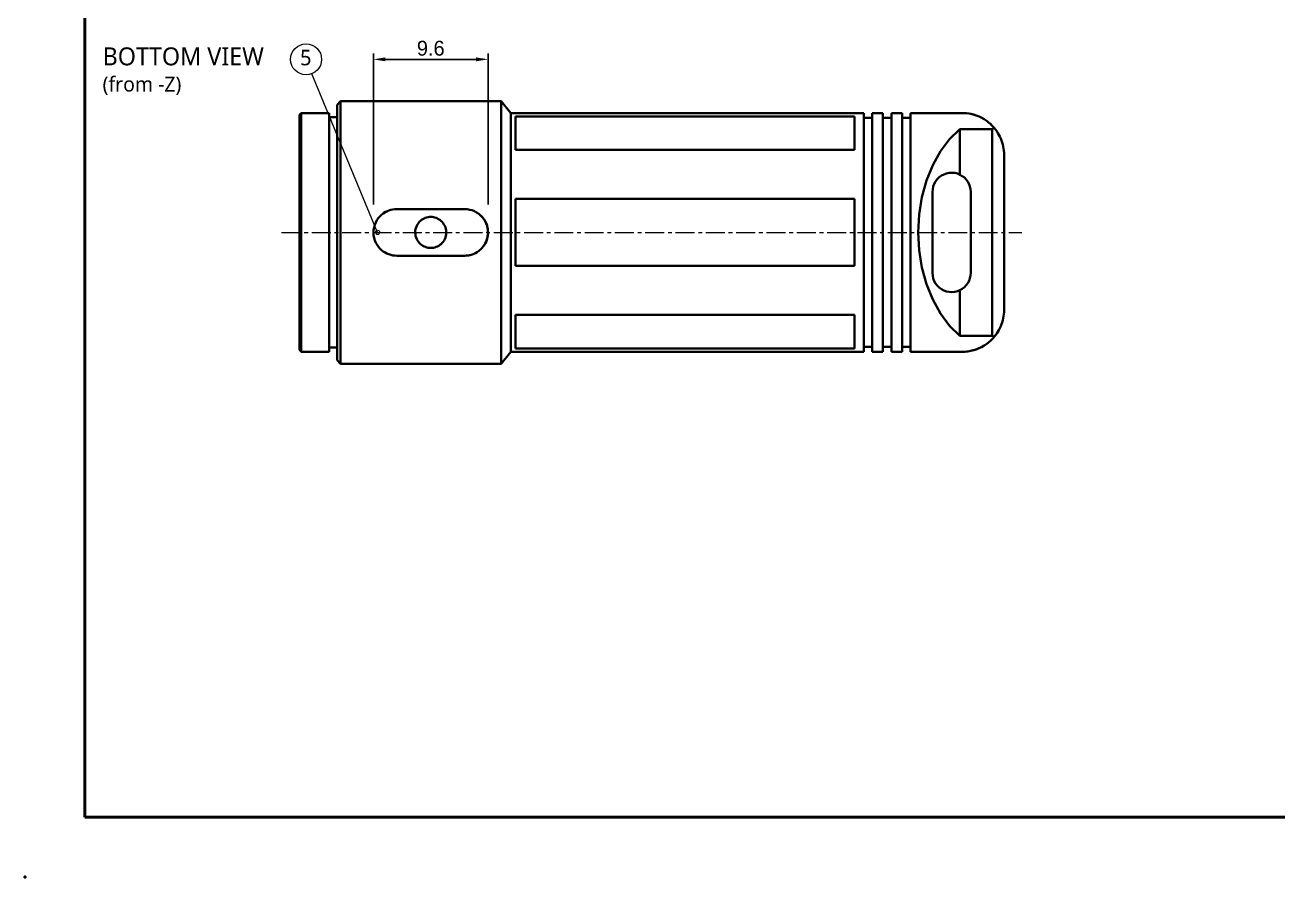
# Model space of a CAD drawing. Header units: millimetres. Extents: x 0 to 420, y 0 to 297.
# Drawn here: x 0 to 210, y 0 to 142.7 of the extents above; entities that cross this region are included whole.
import ezdxf

# ---------------------------------------------------------------- set-up
doc = ezdxf.new("R2010")
doc.units = ezdxf.units.MM
doc.linetypes.add('CENTER', pattern=[5.08, 3.175, -0.635, 0.635, -0.635])
for name, color, linetype, lineweight in [('BORDER', 7, 'Continuous', 50), ('CENTER', 1, 'CENTER', 13), ('DIM', 5, 'Continuous', 13), ('TEXT', 7, 'Continuous', 18), ('VISIBLE', 7, 'Continuous', 35)]:
    doc.layers.add(name, color=color, linetype=linetype, lineweight=lineweight)
doc.styles.add('OpenSans', font='OpenSans-Regular.ttf')
doc.dimstyles.new('FK', dxfattribs={"dimtxt": 2.5, "dimasz": 2, "dimexe": 1, "dimexo": 0.8, "dimgap": 0.6, "dimtad": 1, "dimdec": 3, "dimlfac": 0.5, "dimdsep": 46, "dimcen": 2.5, "dimclrd": 5, "dimclre": 5, "dimclrt": 7, "dimazin": 3, "dimtfac": 1, "dimtmove": 0, "dimatfit": 3})

msp = doc.modelspace()

# ---------------------------------------------------------------- linework, layer by layer
at = {"layer": 'BORDER'}
msp.add_lwpolyline([(10, 10), (410, 10), (410, 287), (10, 287)], close=True, dxfattribs=at)
msp.add_point((0, 0), dxfattribs=at)
at = {"layer": 'CENTER'}
msp.add_line((43, 108), (167.1, 108), dxfattribs=at)
at = {"layer": 'DIM'}
msp.add_line((59.1, 108), (48.0941, 134.5976), dxfattribs=at)
for centre, radius in [((47.1, 137), 2.6), ((59.1, 108), 0.35)]:
    msp.add_circle(centre, radius, dxfattribs=at)
at = {"layer": 'VISIBLE'}
for points in [[(52.3, 129.4), (52.9, 130)], [(52.3, 129.4), (52.3, 128.8635), (52.3, 127.2807), (52.3, 124.7312), (52.3, 121.3427), (52.3, 117.2851), (52.3, 112.7619), (52.3, 108), (52.3, 103.2381), (52.3, 98.7149), (52.3, 94.6573), (52.3, 91.2688), (52.3, 88.7193), (52.3, 87.1365), (52.3, 86.6)], [(52.9, 130), (52.9, 129.4484), (52.9, 127.8213), (52.9, 125.2003), (52.9, 121.7168), (52.9, 117.5454), (52.9, 112.8955), (52.9, 108), (52.9, 103.1045), (52.9, 98.4546), (52.9, 94.2832), (52.9, 90.7997), (52.9, 88.1787), (52.9, 86.5516), (52.9, 86)], [(52.9, 130), (79.8, 130)], [(79.8, 130), (79.8, 129.4484), (79.8, 127.8213), (79.8, 125.2003), (79.8, 121.7168), (79.8, 117.5454), (79.8, 112.8955), (79.8, 108), (79.8, 103.1045), (79.8, 98.4546), (79.8, 94.2832), (79.8, 90.7997), (79.8, 88.1787), (79.8, 86.5516), (79.8, 86)], [(81.4, 128), (79.8, 130)], [(46, 127.7), (46.3, 128)], [(46, 127.7), (46, 127.2061), (46, 125.7491), (46, 123.4021), (46, 120.2827), (46, 116.5475), (46, 112.3837), (46, 108), (46, 103.6163), (46, 99.4525), (46, 95.7172), (46, 92.5979), (46, 90.2509), (46, 88.7939), (46, 88.3)], [(46.3, 128), (46.3, 127.4986), (46.3, 126.0194), (46.3, 123.6366), (46.3, 120.4698), (46.3, 116.6777), (46.3, 112.4504), (46.3, 108), (46.3, 103.5496), (46.3, 99.3223), (46.3, 95.5302), (46.3, 92.3634), (46.3, 89.9806), (46.3, 88.5014), (46.3, 88)], [(46.3, 128), (51, 128)], [(51, 128), (51, 127.4986), (51, 126.0194), (51, 123.6366), (51, 120.4698), (51, 116.6777), (51, 112.4504), (51, 108), (51, 103.5496), (51, 99.3223), (51, 95.5302), (51, 92.3634), (51, 89.9806), (51, 88.5014), (51, 88)], [(51, 127.2866), (52.3, 127.2866)], [(81.4, 128), (81.4, 127.4986), (81.4, 126.0194), (81.4, 123.6366), (81.4, 120.4698), (81.4, 116.6777), (81.4, 112.4504), (81.4, 108), (81.4, 103.5496), (81.4, 99.3223), (81.4, 95.5302), (81.4, 92.3634), (81.4, 89.9806), (81.4, 88.5014), (81.4, 88)], [(81.4, 128), (140.6, 128)], [(82.2, 127.4277), (82.2, 127.2192), (82.2, 126.9791), (82.2, 126.7078), (82.2, 126.4058), (82.2, 126.0736), (82.2, 125.7116), (82.2, 125.3205), (82.2, 124.901), (82.2, 124.4536), (82.2, 123.9793), (82.2, 123.4787), (82.2, 122.9526), (82.2, 122.402), (82.2, 121.8277)], [(82.2, 127.4277), (139, 127.4277)], [(139, 127.4277), (139, 127.2192), (139, 126.9791), (139, 126.7078), (139, 126.4058), (139, 126.0736), (139, 125.7116), (139, 125.3205), (139, 124.901), (139, 124.4536), (139, 123.9793), (139, 123.4787), (139, 122.9526), (139, 122.402), (139, 121.8277)], [(140.6, 128), (140.6, 127.4986), (140.6, 126.0194), (140.6, 123.6366), (140.6, 120.4698), (140.6, 116.6777), (140.6, 112.4504), (140.6, 108), (140.6, 103.5496), (140.6, 99.3223), (140.6, 95.5302), (140.6, 92.3634), (140.6, 89.9806), (140.6, 88.5014), (140.6, 88)], [(140.6, 127.2), (142, 127.2)], [(142, 128), (142, 127.4986), (142, 126.0194), (142, 123.6366), (142, 120.4698), (142, 116.6777), (142, 112.4504), (142, 108), (142, 103.5496), (142, 99.3223), (142, 95.5302), (142, 92.3634), (142, 89.9806), (142, 88.5014), (142, 88)], [(142, 128), (143.8, 128)], [(143.8, 128), (143.8, 127.4986), (143.8, 126.0194), (143.8, 123.6366), (143.8, 120.4698), (143.8, 116.6777), (143.8, 112.4504), (143.8, 108), (143.8, 103.5496), (143.8, 99.3223), (143.8, 95.5302), (143.8, 92.3634), (143.8, 89.9806), (143.8, 88.5014), (143.8, 88)], [(143.8, 127.2), (145.2, 127.2)], [(145.2, 128), (145.2, 127.4986), (145.2, 126.0194), (145.2, 123.6366), (145.2, 120.4698), (145.2, 116.6777), (145.2, 112.4504), (145.2, 108), (145.2, 103.5496), (145.2, 99.3223), (145.2, 95.5302), (145.2, 92.3634), (145.2, 89.9806), (145.2, 88.5014), (145.2, 88)], [(145.2, 128), (147, 128)], [(147, 128), (147, 127.4986), (147, 126.0194), (147, 123.6366), (147, 120.4698), (147, 116.6777), (147, 112.4504), (147, 108), (147, 103.5496), (147, 99.3223), (147, 95.5302), (147, 92.3634), (147, 89.9806), (147, 88.5014), (147, 88)], [(147, 127.2), (148.4, 127.2)], [(148.4, 128), (148.4, 127.4986), (148.4, 126.0194), (148.4, 123.6366), (148.4, 120.4698), (148.4, 116.6777), (148.4, 112.4504), (148.4, 108), (148.4, 103.5496), (148.4, 99.3223), (148.4, 95.5302), (148.4, 92.3634), (148.4, 89.9806), (148.4, 88.5014), (148.4, 88)], [(148.4, 128), (149.1, 128)], [(149.1, 128), (157.1, 128)], [(158.2534, 127.9043), (157.6778, 127.9761), (157.1, 128)], [(157.1, 128), (157.8183, 127.963), (158.5327, 127.8518), (159.2365, 127.666), (159.9266, 127.4039), (160.2656, 127.2433), (160.5998, 127.0623), (160.9286, 126.8602), (161.251, 126.6364), (161.5661, 126.3902), (161.8726, 126.1208), (162.1692, 125.8274), (162.4542, 125.5092)], [(158.2566, 127.9038), (158.2566, 127.9038)], [(158.2593, 127.9033), (158.2593, 127.9033)], [(158.262, 127.9029), (158.262, 127.9029)], [(159.1935, 127.6796), (158.5326, 127.8518)], [(159.8395, 127.4417), (159.8395, 127.4417)], [(159.8484, 127.4379), (159.8484, 127.4379)], [(159.8575, 127.434), (159.8574, 127.4341)], [(159.8687, 127.4292), (159.8622, 127.432)], [(159.8693, 127.4289), (159.8692, 127.429)], [(159.8766, 127.4258), (159.8765, 127.4258)], [(159.8839, 127.4226), (159.8838, 127.4226)], [(160.7418, 126.978), (160.172, 127.2899)], [(161.2324, 126.65), (161.2324, 126.6501)], [(161.2392, 126.6451), (161.2392, 126.6451)], [(161.2461, 126.6401), (161.246, 126.6401)], [(161.2546, 126.6338), (161.2545, 126.6338)], [(161.263, 126.6275), (161.263, 126.6275)], [(161.2715, 126.6212), (161.2715, 126.6212)], [(162.0633, 125.9362), (161.6952, 126.2805)], [(156.7021, 90.6795), (154.9727, 92.3634), (153.4384, 94.3965), (152.1334, 96.7336), (151.0868, 99.3223), (150.3222, 102.1049), (149.8564, 105.0192), (149.7, 108), (149.8564, 110.9808), (150.3222, 113.8951), (151.0868, 116.6777), (152.1334, 119.2664), (153.4384, 121.6035), (154.9727, 123.6366), (156.7021, 125.3205)], [(156.7021, 125.3205), (162.12, 125.3205)], [(156.7021, 125.3205), (156.7021, 117.6765)], [(162.4542, 125.5092), (162.4302, 125.4959), (162.4062, 125.4826), (162.3823, 125.4693), (162.3583, 125.4559), (162.3344, 125.4425), (162.3105, 125.4291), (162.2866, 125.4157), (162.2628, 125.4022), (162.2389, 125.3886), (162.2151, 125.3751), (162.1913, 125.3615), (162.1675, 125.3479), (162.1437, 125.3342), (162.12, 125.3205)], [(162.12, 125.3205), (162.12, 90.6795)], [(164.1, 121), (164.0913, 121.3498), (164.065, 121.6988), (164.0214, 122.046), (163.9605, 122.3906), (163.8824, 122.7317), (163.7874, 123.0685), (163.6757, 123.4001), (163.5475, 123.7257), (163.4033, 124.0445), (163.2432, 124.3557), (163.0678, 124.6585), (162.8776, 124.9522), (162.6728, 125.236), (162.4542, 125.5092)], [(82.2, 121.8277), (139, 121.8277)], [(164.1, 121), (164.1, 95)], [(152.1, 114.8), (152.1334, 115.2611), (152.2329, 115.7126), (152.3964, 116.145), (152.6205, 116.5493), (152.9005, 116.9172), (153.2306, 117.2408), (153.6039, 117.5135), (154.0126, 117.7296), (154.4482, 117.8845), (154.9015, 117.9751), (155.3632, 117.9994), (155.8235, 117.9569), (156.273, 117.8485), (156.7021, 117.6765)], [(158.5, 114.8), (158.4688, 115.2455), (158.376, 115.6822), (158.2232, 116.1018), (158.0135, 116.4961), (157.751, 116.8573), (157.4408, 117.1785), (157.0888, 117.4533), (156.7021, 117.6765)], [(82.2, 113.6), (82.2, 112.8172), (82.2, 112.0265), (82.2, 111.2292), (82.2, 110.4265), (82.2, 109.6199), (82.2, 108.8106), (82.2, 108), (82.2, 107.1894), (82.2, 106.3801), (82.2, 105.5735), (82.2, 104.7708), (82.2, 103.9735), (82.2, 103.1828), (82.2, 102.4)], [(82.2, 113.6), (139, 113.6)], [(139, 113.6), (139, 112.8172), (139, 112.0265), (139, 111.2292), (139, 110.4265), (139, 109.6199), (139, 108.8106), (139, 108), (139, 107.1894), (139, 106.3801), (139, 105.5735), (139, 104.7708), (139, 103.9735), (139, 103.1828), (139, 102.4)], [(152.1, 101.2), (152.1, 114.8)], [(158.5, 114.8), (158.5, 101.2)], [(62.3, 111.9), (61.9612, 111.8853), (61.624, 111.841), (61.2899, 111.7669), (60.9606, 111.6628), (60.6377, 111.528), (60.3233, 111.362), (60.0199, 111.164), (59.73, 110.9334), (59.4567, 110.6694), (59.2033, 110.3708), (58.9746, 110.0375), (58.7763, 109.6714), (58.6142, 109.2748), (58.494, 108.8512), (58.4215, 108.4092), (58.4002, 107.9592), (58.4309, 107.5103), (58.5121, 107.0717), (58.6402, 106.6524), (58.8095, 106.2603), (59.0119, 105.9027), (59.2408, 105.581), (59.4929, 105.2926), (59.7641, 105.037), (60.0513, 104.8136), (60.3513, 104.6217), (60.6618, 104.4608), (60.9804, 104.33), (61.3051, 104.229), (61.6343, 104.1572), (61.9664, 104.1143), (62.3, 104.1)], [(60.7289, 111.5695), (60.4384, 111.427), (60.1565, 111.2581)], [(60.8423, 111.6173), (60.8394, 111.6162)], [(62.3, 111.9), (73.7, 111.9)], [(73.7, 104.1), (74.0092, 104.1123), (74.3172, 104.1491), (74.6228, 104.2107), (74.9248, 104.2973), (75.2221, 104.4093), (75.513, 104.547), (75.7959, 104.711), (76.0689, 104.9019), (76.3299, 105.1201), (76.5763, 105.3662), (76.8059, 105.6414), (77.018, 105.9503), (77.2056, 106.291), (77.3621, 106.6588), (77.4822, 107.0486), (77.5617, 107.4546), (77.5978, 107.8705), (77.5892, 108.2896), (77.5357, 108.7052), (77.4385, 109.1108), (77.2987, 109.5031), (77.1179, 109.8782), (76.8982, 110.2319), (76.642, 110.5602), (76.3522, 110.8593), (76.0322, 111.1258), (75.6856, 111.3567), (75.3163, 111.5493), (74.9287, 111.7014), (74.527, 111.8113), (74.1159, 111.8778), (73.7, 111.9)], [(70.6, 108), (70.5834, 107.707), (70.535, 107.4224), (70.4569, 107.1493), (70.3516, 106.891), (70.222, 106.65), (70.0714, 106.4286), (69.9033, 106.2287), (69.7216, 106.0516), (69.5298, 105.8977), (69.3286, 105.7651), (69.1195, 105.6534), (68.9042, 105.5623), (68.6841, 105.4916), (68.4604, 105.4411), (68.0075, 105.4), (67.5544, 105.4385), (67.3305, 105.4877), (67.11, 105.5571), (66.8942, 105.6469), (66.6846, 105.7573), (66.4827, 105.8886), (66.2905, 106.041), (66.1098, 106.2148), (65.9427, 106.4102), (65.7906, 106.6294), (65.658, 106.8708), (65.5496, 107.1309), (65.4688, 107.4058), (65.4184, 107.6913), (65.4001, 107.9825), (65.4145, 108.2746), (65.4616, 108.5627), (65.5395, 108.8403), (65.6441, 109.0998), (65.7718, 109.3399), (65.9198, 109.5598), (66.0852, 109.7589), (66.2655, 109.9369), (66.4583, 110.0936), (66.6615, 110.229), (66.873, 110.3431), (67.0911, 110.436), (67.314, 110.5079), (67.5401, 110.559), (67.7679, 110.5896), (67.9961, 110.6), (68.2238, 110.5903), (68.4505, 110.5607), (68.6749, 110.5109), (68.8958, 110.4408), (69.112, 110.3502), (69.3219, 110.2389), (69.524, 110.1065), (69.7167, 109.9527), (69.8992, 109.7757), (70.0682, 109.5756), (70.2197, 109.3538), (70.3501, 109.1123), (70.456, 108.8532), (70.5346, 108.5794), (70.5833, 108.2938), (70.6, 108)], [(76.8415, 110.311), (76.5102, 110.7042), (76.13, 111.0504)], [(76.4962, 105.2813), (76.8389, 105.6854), (76.9959, 105.9151), (77.14, 106.1625), (77.2682, 106.4259), (77.3782, 106.7034), (77.4677, 106.9927), (77.5351, 107.2913), (77.5791, 107.5969), (77.5989, 107.9067), (77.5939, 108.218), (77.5641, 108.5281), (77.5098, 108.8341), (77.4316, 109.1337), (77.33, 109.426), (77.2055, 109.7092)], [(77.1633, 109.7932), (76.9341, 110.1796)], [(76.2649, 105.0621), (76.2994, 105.0926)], [(76.3451, 105.1341), (76.3638, 105.1515)], [(76.4102, 105.1956), (76.4257, 105.2106)], [(76.4566, 105.2412), (76.4698, 105.2545)], [(61.9589, 104.1149), (62.3, 104.1)], [(62.3, 104.1), (73.7, 104.1)], [(73.7, 104.1), (74.0611, 104.1168), (74.4201, 104.1671), (74.7752, 104.2512), (75.1245, 104.3695)], [(75.2092, 104.4038), (75.218, 104.4075)], [(75.3028, 104.4446), (75.3057, 104.4459)], [(75.3776, 104.4793), (75.3794, 104.4801)], [(75.7933, 104.7094), (75.796, 104.7111)], [(76.0809, 104.9111), (76.1588, 104.9728)], [(82.2, 102.4), (139, 102.4)], [(156.7021, 98.3235), (156.273, 98.1515), (155.8235, 98.0431), (155.3632, 98.0006), (154.9015, 98.0249), (154.4482, 98.1155), (154.0126, 98.2704), (153.6039, 98.4865), (153.2306, 98.7592), (152.9005, 99.0828), (152.6205, 99.4507), (152.3964, 99.855), (152.2329, 100.2874), (152.1334, 100.7389), (152.1, 101.2)], [(156.7021, 98.3235), (157.0888, 98.5467), (157.4408, 98.8215), (157.751, 99.1427), (158.0135, 99.5039), (158.2232, 99.8982), (158.376, 100.3178), (158.4688, 100.7545), (158.5, 101.2)], [(156.7021, 98.3235), (156.7021, 90.6795)], [(162.4542, 90.4908), (162.6728, 90.764), (162.8776, 91.0478), (163.0678, 91.3415), (163.2432, 91.6443), (163.4033, 91.9555), (163.5475, 92.2743), (163.6757, 92.5999), (163.7874, 92.9315), (163.8824, 93.2683), (163.9605, 93.6094), (164.0214, 93.954), (164.065, 94.3012), (164.0913, 94.6502), (164.1, 95)], [(82.2, 94.1723), (82.2, 93.598), (82.2, 93.0474), (82.2, 92.5213), (82.2, 92.0207), (82.2, 91.5463), (82.2, 91.099), (82.2, 90.6795), (82.2, 90.2884), (82.2, 89.9264), (82.2, 89.5942), (82.2, 89.2922), (82.2, 89.0209), (82.2, 88.7808), (82.2, 88.5723)], [(82.2, 94.1723), (139, 94.1723)], [(139, 94.1723), (139, 93.598), (139, 93.0474), (139, 92.5213), (139, 92.0207), (139, 91.5463), (139, 91.099), (139, 90.6795), (139, 90.2884), (139, 89.9264), (139, 89.5942), (139, 89.2922), (139, 89.0209), (139, 88.7808), (139, 88.5723)], [(156.7021, 90.6795), (162.12, 90.6795)], [(162.4542, 90.4908), (162.1694, 90.1729), (161.8733, 89.8799), (161.5673, 89.6109), (161.2527, 89.3649), (160.9304, 89.141), (160.6012, 88.9385), (160.266, 88.7569), (159.9258, 88.5957), (159.2331, 88.3329), (158.5285, 88.1473), (157.8163, 88.0367), (157.1, 88)], [(162.12, 90.6795), (162.1437, 90.6658), (162.1675, 90.6521), (162.1913, 90.6385), (162.2151, 90.6249), (162.2389, 90.6114), (162.2628, 90.5978), (162.2866, 90.5843), (162.3105, 90.5709), (162.3344, 90.5575), (162.3583, 90.5441), (162.3823, 90.5307), (162.4062, 90.5174), (162.4302, 90.5041), (162.4542, 90.4908)], [(162.3254, 90.3422), (162.4542, 90.4908)], [(46, 88.3), (46.3, 88)], [(51, 88.7134), (52.3, 88.7134)], [(82.2, 88.5723), (139, 88.5723)], [(140.6, 88.8), (142, 88.8)], [(143.8, 88.8), (145.2, 88.8)], [(147, 88.8), (148.4, 88.8)], [(157.1, 88), (157.5608, 88.0152), (158.0206, 88.0608), (158.4783, 88.137), (158.9316, 88.2439)], [(158.9355, 88.2449), (158.9355, 88.2449)], [(158.9359, 88.245), (158.9424, 88.2468)], [(158.9489, 88.2486), (158.9489, 88.2486)], [(158.9553, 88.2504), (158.9553, 88.2504)], [(158.9618, 88.2521), (158.9618, 88.2521)], [(158.9678, 88.2538), (158.9678, 88.2538)], [(158.9738, 88.2555), (158.9738, 88.2555)], [(158.9798, 88.2571), (159.4391, 88.4024), (159.8921, 88.581), (160.338, 88.7939), (160.7753, 89.0425)], [(160.8818, 89.1095), (161.4172, 89.4899)], [(46.3, 88), (51, 88)], [(52.3, 86.6), (52.9, 86)], [(79.8, 86), (81.4, 88)], [(81.4, 88), (140.6, 88)], [(142, 88), (143.8, 88)], [(145.2, 88), (147, 88)], [(157.1, 88), (148.4, 88)], [(52.9, 86), (79.8, 86)]]:
    msp.add_lwpolyline(points, dxfattribs=at)

# ---------------------------------------------------------------- texts
at = {"layer": 'TEXT', "style": 'OpenSans'}
for s, height, p in [('BOTTOM VIEW', 3, (13, 136)), ('5', 2.6, (46.0795, 136)), ('(from -Z)', 2.5, (13, 131.6))]:
    msp.add_text(s, height=height, dxfattribs=at).set_placement(p)

# ---------------------------------------------------------------- dimensions: what is measured, and where the dimension line sits
at = {"layer": 'DIM'}
msp.add_linear_dim(base=(58.4, 137), p1=(58.4, 111.9), p2=(77.6, 111.9), dimstyle='FK', dxfattribs=at).render()

doc.saveas('drawing.dxf')
